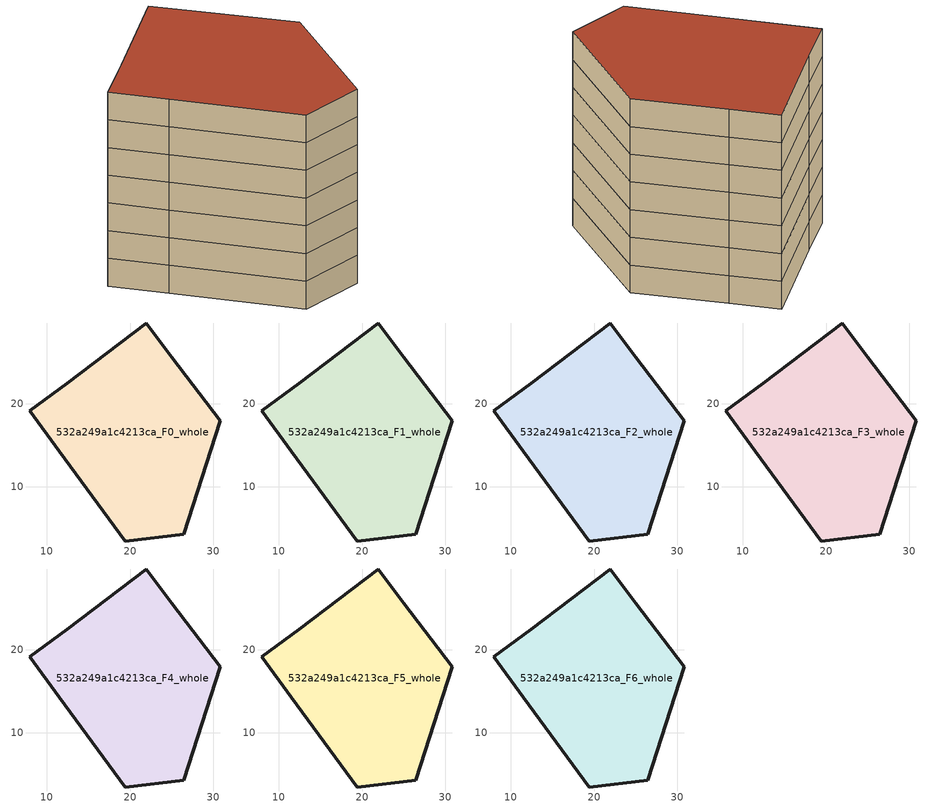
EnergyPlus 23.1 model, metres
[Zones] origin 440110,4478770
532a249a1c4213ca_F0_whole
 floor ground (EU_floor_Construction): 25.03,25.6 30.84,17.99 26.44,4.28 19.41,3.49 11.49,14.29 7.93,19.15 12.45,22.5 21.93,29.72 z0
 wall outside (EU_wall_Construction): 30.84,17.99 25.03,25.6 21.93,29.72 12.45,22.5 7.93,19.15 11.49,14.29 19.41,3.49 26.44,4.28 30.84,17.99 z0:3
532a249a1c4213ca_F1_whole
 floor to 532a249a1c4213ca_F0_whole (EU_floor_Construction): 25.03,25.6 30.84,17.99 26.44,4.28 19.41,3.49 11.49,14.29 7.93,19.15 12.45,22.5 21.93,29.72 z3
 wall outside (EU_wall_Construction): 30.84,17.99 25.03,25.6 21.93,29.72 12.45,22.5 7.93,19.15 11.49,14.29 19.41,3.49 26.44,4.28 30.84,17.99 z3:6
532a249a1c4213ca_F2_whole
 floor to 532a249a1c4213ca_F1_whole (EU_floor_Construction): 25.03,25.6 30.84,17.99 26.44,4.28 19.41,3.49 11.49,14.29 7.93,19.15 12.45,22.5 21.93,29.72 z6
 wall outside (EU_wall_Construction): 30.84,17.99 25.03,25.6 21.93,29.72 12.45,22.5 7.93,19.15 11.49,14.29 19.41,3.49 26.44,4.28 30.84,17.99 z6:9
532a249a1c4213ca_F3_whole
 floor to 532a249a1c4213ca_F2_whole (EU_floor_Construction): 25.03,25.6 30.84,17.99 26.44,4.28 19.41,3.49 11.49,14.29 7.93,19.15 12.45,22.5 21.93,29.72 z9
 wall outside (EU_wall_Construction): 30.84,17.99 25.03,25.6 21.93,29.72 12.45,22.5 7.93,19.15 11.49,14.29 19.41,3.49 26.44,4.28 30.84,17.99 z9:12
532a249a1c4213ca_F4_whole
 floor to 532a249a1c4213ca_F3_whole (EU_floor_Construction): 25.03,25.6 30.84,17.99 26.44,4.28 19.41,3.49 11.49,14.29 7.93,19.15 12.45,22.5 21.93,29.72 z12
 wall outside (EU_wall_Construction): 30.84,17.99 25.03,25.6 21.93,29.72 12.45,22.5 7.93,19.15 11.49,14.29 19.41,3.49 26.44,4.28 30.84,17.99 z12:15
532a249a1c4213ca_F5_whole
 floor to 532a249a1c4213ca_F4_whole (EU_floor_Construction): 25.03,25.6 30.84,17.99 26.44,4.28 19.41,3.49 11.49,14.29 7.93,19.15 12.45,22.5 21.93,29.72 z15
 wall outside (EU_wall_Construction): 30.84,17.99 25.03,25.6 21.93,29.72 12.45,22.5 7.93,19.15 11.49,14.29 19.41,3.49 26.44,4.28 30.84,17.99 z15:18
532a249a1c4213ca_F6_whole
 floor to 532a249a1c4213ca_F5_whole (EU_floor_Construction): 25.03,25.6 30.84,17.99 26.44,4.28 19.41,3.49 11.49,14.29 7.93,19.15 12.45,22.5 21.93,29.72 z18
 wall outside (EU_wall_Construction): 30.84,17.99 25.03,25.6 21.93,29.72 12.45,22.5 7.93,19.15 11.49,14.29 19.41,3.49 26.44,4.28 30.84,17.99 z18:21
 roof outside (EU_roof_Construction): 26.44,4.28 30.84,17.99 25.03,25.6 21.93,29.72 12.45,22.5 7.93,19.15 11.49,14.29 19.41,3.49 z21
[Building]
EU S2 Campaign: North Axis=0; Terrain=City; Solar Distribution=FullExterior
[Site:Location]
Madrid: Latitude=40.5; Longitude=-3.5; Time Zone=1; Elevation=609
[SizingPeriod:WeatherFileDays]
AnnualSizingPeriod: Begin Month=1; Begin Day of Month=1; End Month=12; End Day of Month=31; Day of Week for Start Day=Monday; Use Weather File Daylight Saving Period=No; Use Weather File Rain and Snow Indicators=No
[MATERIAL]
EU_InternalMass_Material: Roughness=MediumRough; Thickness=0.1; Conductivity=1; Density=1800; Specific Heat=900; Thermal Absorptance=0.9; Solar Absorptance=0.7; Visible Absorptance=0.7
[MATERIAL:NOMASS] Roughness=MediumRough; Thermal Absorptance=0.9; Solar Absorptance=0.7; Visible Absorptance=0.7
Name | Thermal Resistance
EU_wall_NoMass | 0.609216
EU_roof_NoMass | 0.513268
EU_floor_NoMass | 0.568163
[CONSTRUCTION]
EU_wall_Construction: EU_wall_NoMass
EU_roof_Construction: EU_roof_NoMass
EU_floor_Construction: EU_floor_NoMass
EU_InternalMass_Construction: EU_InternalMass_Material
[ZONE] Type=1; Multiplier=1; Ceiling Height=autocalculate; Floor Area=autocalculate; Part of Total Floor Area=Yes
Name | Volume
532a249a1c4213ca_F0_whole | 1043.64
532a249a1c4213ca_F1_whole; 532a249a1c4213ca_F2_whole; 532a249a1c4213ca_F3_whole; 532a249a1c4213ca_F4_whole; 532a249a1c4213ca_F5_whole; 532a249a1c4213ca_F6_whole | 1043.65
[INTERNALMASS] Construction=EU_InternalMass_Construction; Surface Area=347.882
Name | Zone or ZoneList
532a249a1c4213ca_F0_whole_EU_InternalMass | 532a249a1c4213ca_F0_whole
532a249a1c4213ca_F1_whole_EU_InternalMass | 532a249a1c4213ca_F1_whole
532a249a1c4213ca_F2_whole_EU_InternalMass | 532a249a1c4213ca_F2_whole
532a249a1c4213ca_F3_whole_EU_InternalMass | 532a249a1c4213ca_F3_whole
532a249a1c4213ca_F4_whole_EU_InternalMass | 532a249a1c4213ca_F4_whole
532a249a1c4213ca_F5_whole_EU_InternalMass | 532a249a1c4213ca_F5_whole
532a249a1c4213ca_F6_whole_EU_InternalMass | 532a249a1c4213ca_F6_whole
[OTHEREQUIPMENT] Fuel Type=Electricity; Design Level Calculation Method=Watts/Area; Power per Zone Floor Area=1; Fraction Latent=0; Fraction Radiant=0; Fraction Lost=0; Carbon Dioxide Generation Rate=0; EndUse Subcategory=EU_Step8_InternalGains
Name | Zone or ZoneList or Space or SpaceList | Schedule
EU_Step8_InternalGain_532a249a1c4213ca_F0_whole_f000 | 532a249a1c4213ca_F0_whole | EU_Step8_GainSchedule_532a249a1c4213ca_F0_whole_f000
EU_Step8_InternalGain_532a249a1c4213ca_F1_whole_f000 | 532a249a1c4213ca_F1_whole | EU_Step8_GainSchedule_532a249a1c4213ca_F1_whole_f000
EU_Step8_InternalGain_532a249a1c4213ca_F2_whole_f000 | 532a249a1c4213ca_F2_whole | EU_Step8_GainSchedule_532a249a1c4213ca_F2_whole_f000
EU_Step8_InternalGain_532a249a1c4213ca_F3_whole_f000 | 532a249a1c4213ca_F3_whole | EU_Step8_GainSchedule_532a249a1c4213ca_F3_whole_f000
EU_Step8_InternalGain_532a249a1c4213ca_F4_whole_f000 | 532a249a1c4213ca_F4_whole | EU_Step8_GainSchedule_532a249a1c4213ca_F4_whole_f000
EU_Step8_InternalGain_532a249a1c4213ca_F5_whole_f000 | 532a249a1c4213ca_F5_whole | EU_Step8_GainSchedule_532a249a1c4213ca_F5_whole_f000
EU_Step8_InternalGain_532a249a1c4213ca_F6_whole_f000 | 532a249a1c4213ca_F6_whole | EU_Step8_GainSchedule_532a249a1c4213ca_F6_whole_f000
[ZONEVENTILATION:DESIGNFLOWRATE] Schedule=EU_AlwaysOn; Design Flow Rate Calculation Method=AirChanges/Hour; Air Changes per Hour=0.752966; Ventilation Type=Natural; Fan Pressure Rise=0; Fan Total Efficiency=1; Constant Term Coefficient=1; Temperature Term Coefficient=0; Velocity Term Coefficient=0; Velocity Squared Term Coefficient=0; Minimum Indoor Temperature=-100; Maximum Indoor Temperature=100; Delta Temperature=-100; Minimum Outdoor Temperature=-100; Maximum Outdoor Temperature=100; Maximum Wind Speed=40
Name | Zone or ZoneList or Space or SpaceList
EU_ConstantAir_532a249a1c4213ca_F0_whole | 532a249a1c4213ca_F0_whole
EU_ConstantAir_532a249a1c4213ca_F1_whole | 532a249a1c4213ca_F1_whole
EU_ConstantAir_532a249a1c4213ca_F2_whole | 532a249a1c4213ca_F2_whole
EU_ConstantAir_532a249a1c4213ca_F3_whole | 532a249a1c4213ca_F3_whole
EU_ConstantAir_532a249a1c4213ca_F4_whole | 532a249a1c4213ca_F4_whole
EU_ConstantAir_532a249a1c4213ca_F5_whole | 532a249a1c4213ca_F5_whole
EU_ConstantAir_532a249a1c4213ca_F6_whole | 532a249a1c4213ca_F6_whole
[HVACTEMPLATE:THERMOSTAT] Constant Heating Setpoint=20; Constant Cooling Setpoint=50
EU_HeatOnly_532a249a1c4213ca_F0_whole; EU_HeatOnly_532a249a1c4213ca_F1_whole; EU_HeatOnly_532a249a1c4213ca_F2_whole; EU_HeatOnly_532a249a1c4213ca_F3_whole; EU_HeatOnly_532a249a1c4213ca_F4_whole; EU_HeatOnly_532a249a1c4213ca_F5_whole; EU_HeatOnly_532a249a1c4213ca_F6_whole
[HVACTEMPLATE:ZONE:IDEALLOADSAIRSYSTEM] System Availability Schedule=EU_AlwaysOn; Maximum Heating Supply Air Temperature=50; Minimum Cooling Supply Air Temperature=13; Maximum Heating Supply Air Humidity Ratio=0.0156; Minimum Cooling Supply Air Humidity Ratio=0.0077; Heating Limit=NoLimit; Cooling Limit=NoLimit; Heating Availability Schedule=EU_AlwaysOn; Cooling Availability Schedule=EU_CoolingOff; Dehumidification Control Type=ConstantSensibleHeatRatio; Cooling Sensible Heat Ratio=0.7; Dehumidification Setpoint=60; Humidification Control Type=None; Humidification Setpoint=30; Outdoor Air Method=None; Outdoor Air Flow Rate per Person=0.00944; Outdoor Air Flow Rate per Zone Floor Area=0; Outdoor Air Flow Rate per Zone=0; Demand Controlled Ventilation Type=None; Outdoor Air Economizer Type=NoEconomizer; Heat Recovery Type=None; Sensible Heat Recovery Effectiveness=0.7; Latent Heat Recovery Effectiveness=0.65
Name | Template Thermostat
532a249a1c4213ca_F0_whole | EU_HeatOnly_532a249a1c4213ca_F0_whole
532a249a1c4213ca_F1_whole | EU_HeatOnly_532a249a1c4213ca_F1_whole
532a249a1c4213ca_F2_whole | EU_HeatOnly_532a249a1c4213ca_F2_whole
532a249a1c4213ca_F3_whole | EU_HeatOnly_532a249a1c4213ca_F3_whole
532a249a1c4213ca_F4_whole | EU_HeatOnly_532a249a1c4213ca_F4_whole
532a249a1c4213ca_F5_whole | EU_HeatOnly_532a249a1c4213ca_F5_whole
532a249a1c4213ca_F6_whole | EU_HeatOnly_532a249a1c4213ca_F6_whole
[SIZING:ZONE] Zone Cooling Design Supply Air Temperature Input Method=SupplyAirTemperature; Zone Cooling Design Supply Air Temperature=13; Zone Heating Design Supply Air Temperature Input Method=SupplyAirTemperature; Zone Heating Design Supply Air Temperature=50; Zone Cooling Design Supply Air Humidity Ratio=0.008; Zone Heating Design Supply Air Humidity Ratio=0.008; Cooling Design Air Flow Method=DesignDay; Cooling Design Air Flow Rate=0; Cooling Minimum Air Flow per Zone Floor Area=0.000762; Cooling Minimum Air Flow=0; Cooling Minimum Air Flow Fraction=0.2; Heating Design Air Flow Method=DesignDay; Heating Design Air Flow Rate=0; Heating Maximum Air Flow per Zone Floor Area=0.002032; Heating Maximum Air Flow=0.141576; Heating Maximum Air Flow Fraction=0.3; Account for Dedicated Outdoor Air System=No; Dedicated Outdoor Air System Control Strategy=NeutralSupplyAir; Dedicated Outdoor Air Low Setpoint Temperature for Design=autosize; Dedicated Outdoor Air High Setpoint Temperature for Design=autosize; Zone Load Sizing Method=Sensible Load Only No Latent Load; Zone Latent Cooling Design Supply Air Humidity Ratio Input Method=HumidityRatioDifference; Zone Cooling Design Supply Air Humidity Ratio Difference=0.005; Zone Latent Heating Design Supply Air Humidity Ratio Input Method=HumidityRatioDifference; Zone Humidification Design Supply Air Humidity Ratio Difference=0.005
532a249a1c4213ca_F0_whole; 532a249a1c4213ca_F1_whole; 532a249a1c4213ca_F2_whole; 532a249a1c4213ca_F3_whole; 532a249a1c4213ca_F4_whole; 532a249a1c4213ca_F5_whole; 532a249a1c4213ca_F6_whole
[SCHEDULE:CONSTANT]
Name | Hourly Value
EU_AlwaysOn | 1
EU_CoolingOff | 0
[SCHEDULE:FILE] Column Number=1; Rows to Skip at Top=0; Number of Hours of Data=8760; Column Separator=Comma; Interpolate to Timestep=No; Minutes per Item=60; Adjust Schedule for Daylight Savings=Yes
Name | File
EU_Step8_GainSchedule_532a249a1c4213ca_F0_whole_f000 | C:\Users\o_iseri\Desktop\OpenUBEM\openubem\outputs\eu_evidence\EU-11\ES-MAD-BERRUGUETE\idfs\532a249a1c4213ca\532a249a1c4213ca_F0_whole_f000_gain.csv
EU_Step8_GainSchedule_532a249a1c4213ca_F1_whole_f000 | C:\Users\o_iseri\Desktop\OpenUBEM\openubem\outputs\eu_evidence\EU-11\ES-MAD-BERRUGUETE\idfs\532a249a1c4213ca\532a249a1c4213ca_F1_whole_f000_gain.csv
EU_Step8_GainSchedule_532a249a1c4213ca_F2_whole_f000 | C:\Users\o_iseri\Desktop\OpenUBEM\openubem\outputs\eu_evidence\EU-11\ES-MAD-BERRUGUETE\idfs\532a249a1c4213ca\532a249a1c4213ca_F2_whole_f000_gain.csv
EU_Step8_GainSchedule_532a249a1c4213ca_F3_whole_f000 | C:\Users\o_iseri\Desktop\OpenUBEM\openubem\outputs\eu_evidence\EU-11\ES-MAD-BERRUGUETE\idfs\532a249a1c4213ca\532a249a1c4213ca_F3_whole_f000_gain.csv
EU_Step8_GainSchedule_532a249a1c4213ca_F4_whole_f000 | C:\Users\o_iseri\Desktop\OpenUBEM\openubem\outputs\eu_evidence\EU-11\ES-MAD-BERRUGUETE\idfs\532a249a1c4213ca\532a249a1c4213ca_F4_whole_f000_gain.csv
EU_Step8_GainSchedule_532a249a1c4213ca_F5_whole_f000 | C:\Users\o_iseri\Desktop\OpenUBEM\openubem\outputs\eu_evidence\EU-11\ES-MAD-BERRUGUETE\idfs\532a249a1c4213ca\532a249a1c4213ca_F5_whole_f000_gain.csv
EU_Step8_GainSchedule_532a249a1c4213ca_F6_whole_f000 | C:\Users\o_iseri\Desktop\OpenUBEM\openubem\outputs\eu_evidence\EU-11\ES-MAD-BERRUGUETE\idfs\532a249a1c4213ca\532a249a1c4213ca_F6_whole_f000_gain.csv
